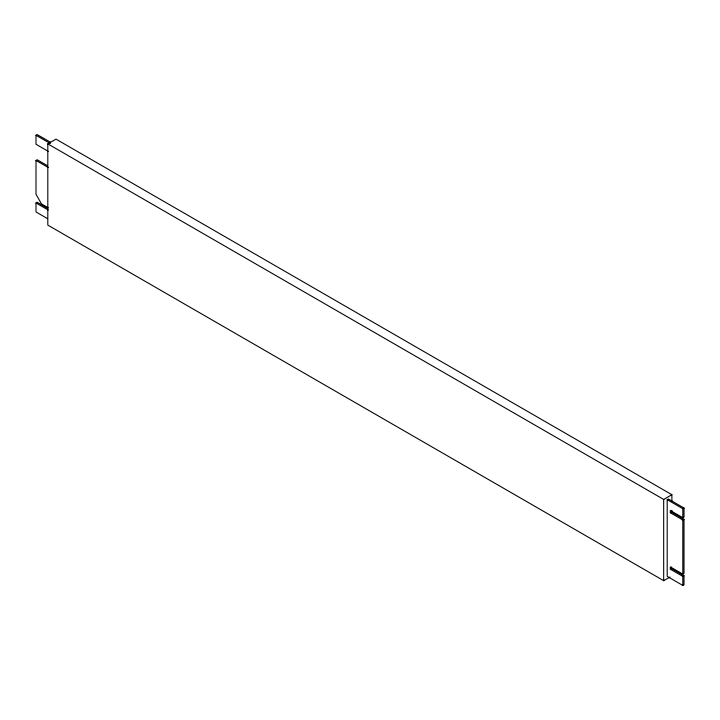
<?xml version="1.0" encoding="UTF-8"?>
<svg xmlns="http://www.w3.org/2000/svg" width="720" height="720" viewBox="0 0 720 720"><rect width="100%" height="100%" fill="white"/><g stroke="black" fill="none" stroke-linecap="round" stroke-linejoin="round"><path stroke-width="1.08" d="M48.258 151.362L36 144.279L36 135.261L37.17 134.577L50.58 142.317M670.059 576.999L663.678 580.68L47.808 225.108L47.808 143.874L56.016 139.14L671.886 494.712L671.886 501.39M48.258 207.864L41.526 203.976L36 194.265L36 160.443L37.17 159.759L47.547 165.753M47.493 218.61L36 211.977L36 202.95L37.17 202.275L47.547 208.26M47.808 143.874L663.678 499.446L671.886 494.712M667.197 499.671L668.367 498.996L684 508.023L684 517.05L682.83 517.725L670.32 510.507L670.32 512.757L682.83 519.984L684 519.309L684 573.462L682.83 574.137L670.32 566.919L670.32 569.169L682.83 576.396L684 575.721L684 584.739L682.83 585.423L667.197 576.396L667.197 499.671L682.83 508.698L684 508.023M670.32 512.757L671.49 512.082L684 519.309M670.32 569.169L671.49 568.494L684 575.721M36 135.261L50.364 143.55M36 160.443L48.258 167.517M36 202.95L48.258 210.024M682.83 508.698L682.83 517.725M682.83 519.984L682.83 574.137M682.83 576.396L682.83 585.423M671.886 510.291L671.886 512.514M671.49 510.579L671.49 512.082M671.49 566.991L671.49 568.494M663.678 499.446L663.678 580.68"/></g></svg>
